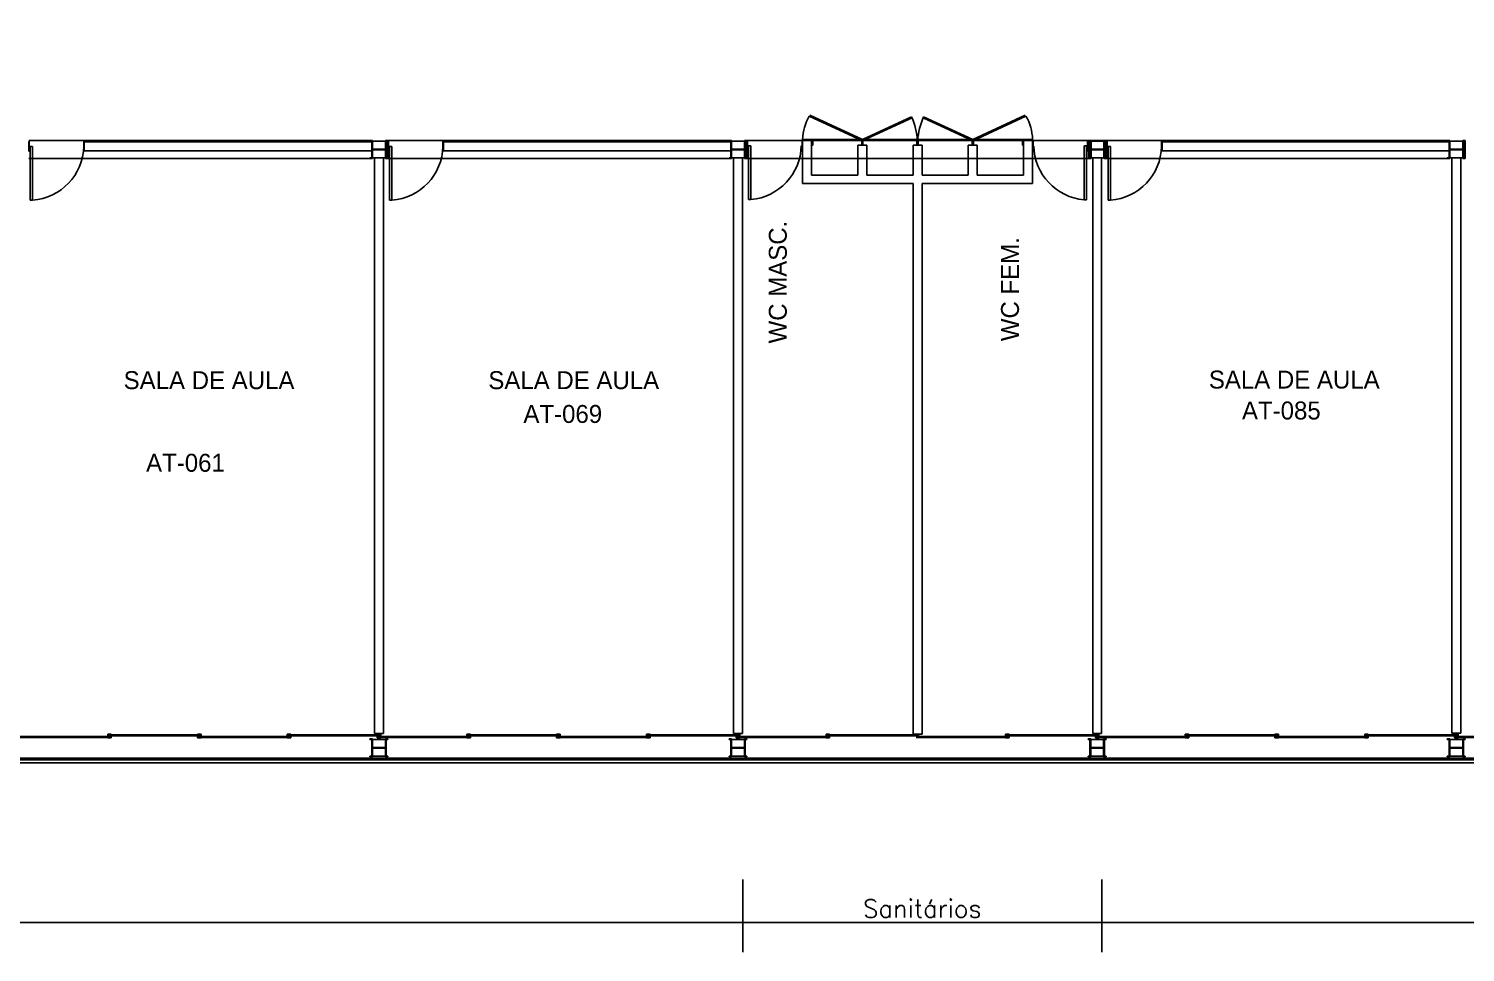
# Model space of a CAD drawing. Header units: millimetres. Extents: x 3281 to 3401, y 1379 to 1410.
# Drawn here: x 3326.39 to 3350.39, y 1379.14 to 1394.57 of the extents above; entities that cross this region are included whole.
import ezdxf
from ezdxf.enums import TextEntityAlignment as Align

# ---------------------------------------------------------------- set-up
doc = ezdxf.new("R2010")
doc.units = ezdxf.units.MM
for name, color, linetype in [('3', 2, 'Continuous'), ('MATRIZ', 2, 'Continuous'), ('MATRIZ-1', 1, 'Continuous'), ('TEXTO-CENTRO-CUSTO', 2, 'Continuous')]:
    doc.layers.add(name, color=color, linetype=linetype)
doc.styles.add('FONTE', font='FONTE.shx', dxfattribs={"height": 0.4})
doc.styles.add('ROMANS', font='simplex.shx', dxfattribs={"height": 0.3})
doc.dimstyles.new('1', dxfattribs={"dimtxt": 0.3, "dimasz": 0.18, "dimexe": 0.5, "dimexo": 1, "dimgap": 0.08, "dimtad": 1, "dimdec": 4, "dimzin": 12, "dimdsep": 46, "dimtxsty": 'ROMANS', "dimblk1": 'NONE', "dimblk2": 'NONE', "dimsah": 1, "dimcen": 0, "dimclrd": 2, "dimclre": 2, "dimclrt": 2, "dimadec": 0, "dimazin": 0, "dimtfac": 1, "dimtdec": 4, "dimtofl": 0, "dimtmove": 2, "dimatfit": 3, "dimldrblk": 'NONE', "dimfxl": 1, "dimtolj": 1, "dimtzin": 4, "dimarcsym": 0})

# ---------------------------------------------------------------- blocks, each defined once
blk = doc.blocks.new('*D25')
at = {"layer": 'DEFPOINTS', "color": 0, "linetype": 'Continuous', "transparency": 16777216}
for p in [(3344.315, 1381.353), (3362.315, 1381.353), (3344.315, 1379.636)]:
    blk.add_point(p, dxfattribs=at)
at = {"layer": 'TEXTO-CENTRO-CUSTO', "color": 2, "linetype": 'Continuous', "lineweight": -2, "transparency": 16777216}
for p, q in [((3344.315, 1380.353), (3344.315, 1379.136)), ((3362.315, 1380.353), (3362.315, 1379.136)), ((3362.315, 1379.636), (3344.315, 1379.636))]:
    blk.add_line(p, q, dxfattribs=at)
at = {"layer": 'TEXTO-CENTRO-CUSTO', "color": 2, "linetype": 'Continuous', "transparency": 16777216, "insert": (3353.315, 1379.866), "char_height": 0.3, "attachment_point": 5, "style": 'ROMANS'}
blk.add_mtext('\\A1;Salas de Aula', dxfattribs=at)
blk = doc.blocks.new('_NONE')
at = {"color": 0, "linetype": 'ByBlock'}
blk.add_circle((0, 0), 0.25, dxfattribs=at)
blk = doc.blocks.new('*D26')
at = {"layer": 'DEFPOINTS', "color": 0, "linetype": 'Continuous', "transparency": 16777216}
for p in [(3338.322, 1381.353), (3344.315, 1381.353), (3338.322, 1379.636)]:
    blk.add_point(p, dxfattribs=at)
at = {"layer": 'TEXTO-CENTRO-CUSTO', "color": 2, "linetype": 'Continuous', "lineweight": -2, "transparency": 16777216}
for p, q in [((3338.322, 1380.353), (3338.322, 1379.136)), ((3344.315, 1380.353), (3344.315, 1379.136)), ((3344.315, 1379.636), (3338.322, 1379.636))]:
    blk.add_line(p, q, dxfattribs=at)
at = {"layer": 'TEXTO-CENTRO-CUSTO', "color": 2, "linetype": 'Continuous', "transparency": 16777216, "insert": (3341.318, 1379.866), "char_height": 0.3, "attachment_point": 5, "style": 'ROMANS'}
blk.add_mtext('\\A1;Sanitários', dxfattribs=at)

msp = doc.modelspace()

# ---------------------------------------------------------------- linework, layer by layer
msp.add_lwpolyline([(3281.08946, 1406.79859), (3401.38888, 1406.79859), (3401.38888, 1382.29859), (3281.08946, 1382.29859)], close=True)
at = {"layer": 'MATRIZ'}
for p, q in [((3340.30691, 1392.69823), (3339.42912, 1393.10332)), ((3339.43958, 1393.12037), (3340.31691, 1392.71555)), ((3341.13799, 1393.09441), (3340.31691, 1392.71555)), ((3340.32691, 1392.69823), (3341.14651, 1393.07646)), ((3342.15201, 1392.69823), (3341.33242, 1393.07646)), ((3341.34093, 1393.09441), (3342.16201, 1392.71555)), ((3343.03934, 1393.12037), (3342.16201, 1392.71555)), ((3342.17201, 1392.69823), (3343.04981, 1393.10332)), ((3326.39339, 1392.52019), (3326.39339, 1392.68019)), ((3326.39839, 1392.68019), (3326.39339, 1392.68019)), ((3326.39839, 1392.52019), (3326.39339, 1392.52019)), ((3326.39839, 1392.52019), (3326.39839, 1392.68019)), ((3326.41392, 1392.60061), (3326.45392, 1392.60061)), ((3326.41392, 1391.70061), (3326.41392, 1392.60061)), ((3326.45392, 1392.60061), (3326.45392, 1391.70061)), ((3327.31329, 1392.68019), (3327.30829, 1392.68019)), ((3327.30829, 1392.52019), (3327.30829, 1392.68019)), ((3327.31329, 1392.52019), (3327.30829, 1392.52019)), ((3327.31329, 1392.52019), (3327.31329, 1392.68019)), ((3327.31727, 1392.67619), (3332.11946, 1392.67619)), ((3327.31727, 1392.67619), (3327.31727, 1392.52619)), ((3327.31727, 1392.52619), (3332.11946, 1392.52619)), ((3332.08946, 1392.68619), (3332.08946, 1392.69819)), ((3332.08946, 1392.69819), (3332.13146, 1392.69819)), ((3332.08946, 1392.68619), (3332.11946, 1392.68619)), ((3332.11946, 1392.68619), (3332.11946, 1392.41019)), ((3332.13146, 1392.69819), (3332.13146, 1392.39819)), ((3332.13146, 1392.68619), (3332.34746, 1392.68619)), ((3332.13146, 1392.55419), (3332.34746, 1392.55419)), ((3332.13146, 1392.54219), (3332.34746, 1392.54219)), ((3332.34746, 1392.69819), (3332.38946, 1392.69819)), ((3332.34746, 1392.69819), (3332.34746, 1392.39819)), ((3332.35946, 1392.68619), (3332.35946, 1392.41019)), ((3332.35946, 1392.68619), (3332.38946, 1392.68619)), ((3332.38946, 1392.68619), (3332.38946, 1392.69819)), ((3332.38946, 1392.68619), (3332.38946, 1392.41019)), ((3332.39493, 1392.52018), (3332.39493, 1392.68018)), ((3332.39993, 1392.68018), (3332.39493, 1392.68018)), ((3332.39993, 1392.52018), (3332.39493, 1392.52018)), ((3332.39993, 1392.52018), (3332.39993, 1392.68018)), ((3332.41546, 1392.60061), (3332.45546, 1392.60061)), ((3332.41546, 1391.70061), (3332.41546, 1392.60061)), ((3332.45546, 1392.60061), (3332.45546, 1391.70061)), ((3333.30983, 1392.52018), (3333.30983, 1392.68018)), ((3333.31483, 1392.68018), (3333.30983, 1392.68018)), ((3333.31483, 1392.52018), (3333.30983, 1392.52018)), ((3333.31483, 1392.52018), (3333.31483, 1392.68018)), ((3333.31983, 1392.52618), (3333.31983, 1392.67618)), ((3338.11946, 1392.67618), (3333.31983, 1392.67618)), ((3338.11946, 1392.52618), (3333.31983, 1392.52618)), ((3338.08946, 1392.68619), (3338.08946, 1392.69819)), ((3338.08946, 1392.69819), (3338.13146, 1392.69819)), ((3338.08946, 1392.68619), (3338.11946, 1392.68619)), ((3338.11946, 1392.68619), (3338.11946, 1392.41019)), ((3338.13146, 1392.69819), (3338.13146, 1392.39819)), ((3338.34746, 1392.68619), (3338.13146, 1392.68619)), ((3338.13146, 1392.55419), (3338.34746, 1392.55419)), ((3338.13146, 1392.54219), (3338.34746, 1392.54219)), ((3338.34746, 1392.69819), (3338.38946, 1392.69819)), ((3338.34746, 1392.69819), (3338.34746, 1392.39819)), ((3338.35946, 1392.68619), (3338.38946, 1392.68619)), ((3338.35946, 1392.68619), (3338.35946, 1392.41019)), ((3338.38946, 1392.68619), (3338.38946, 1392.69819)), ((3338.38946, 1392.68619), (3338.38946, 1392.69819)), ((3338.38946, 1392.68619), (3338.38946, 1392.41019)), ((3338.39446, 1392.52611), (3338.39446, 1392.68611)), ((3338.39946, 1392.68611), (3338.39446, 1392.68611)), ((3338.39946, 1392.52611), (3338.39446, 1392.52611)), ((3338.39946, 1392.52611), (3338.39946, 1392.68611)), ((3338.41502, 1392.61133), (3338.45502, 1392.61133)), ((3338.41502, 1391.71133), (3338.41502, 1392.61133)), ((3338.45502, 1392.61133), (3338.45502, 1391.71133)), ((3339.30936, 1392.5309), (3339.30936, 1392.6909)), ((3339.31436, 1392.6909), (3339.30936, 1392.6909)), ((3339.31436, 1392.5309), (3339.30936, 1392.5309)), ((3339.31436, 1392.5309), (3339.31436, 1392.6909)), ((3339.31936, 1392.69819), (3339.31936, 1392.71819)), ((3340.31391, 1392.71819), (3339.31936, 1392.71819)), ((3339.31936, 1392.69819), (3339.31936, 1391.97819)), ((3339.31936, 1392.69819), (3340.31955, 1392.69819)), ((3339.48936, 1392.69819), (3339.46936, 1392.69819)), ((3339.46936, 1392.62319), (3339.46936, 1392.69819)), ((3339.46936, 1392.66751), (3339.46936, 1392.11751)), ((3339.48936, 1392.62319), (3339.46936, 1392.62319)), ((3339.48936, 1392.69812), (3339.48936, 1392.62319)), ((3340.39191, 1392.62323), (3340.24191, 1392.62322)), ((3340.24191, 1392.11751), (3340.24191, 1392.62322)), ((3340.30691, 1392.69823), (3340.31691, 1392.71555)), ((3340.32691, 1392.69822), (3340.30691, 1392.69822)), ((3340.30691, 1392.62322), (3340.30691, 1392.69822)), ((3340.32691, 1392.62322), (3340.30691, 1392.62322)), ((3340.31391, 1392.69819), (3340.31391, 1392.71819)), ((3340.32691, 1392.69823), (3340.31691, 1392.71555)), ((3341.23646, 1392.71819), (3340.31991, 1392.71819)), ((3340.31991, 1392.69819), (3340.31991, 1392.71819)), ((3341.31446, 1392.69819), (3340.32555, 1392.69819)), ((3340.32691, 1392.69816), (3340.32691, 1392.62322)), ((3340.39191, 1392.11751), (3340.39191, 1392.62323)), ((3341.16446, 1392.69819), (3342.15338, 1392.69819)), ((3341.16446, 1392.62326), (3341.16446, 1392.11958)), ((3341.31446, 1392.62326), (3341.16446, 1392.62326)), ((3341.24946, 1392.69826), (3341.22946, 1392.69826)), ((3341.22946, 1392.62326), (3341.22946, 1392.69826)), ((3341.24946, 1392.62326), (3341.22946, 1392.62326)), ((3341.23646, 1392.69822), (3341.23646, 1392.71822)), ((3341.24246, 1392.69822), (3341.24246, 1392.71822)), ((3341.24246, 1392.71819), (3342.15901, 1392.71819)), ((3341.24946, 1392.69819), (3341.24946, 1392.62326)), ((3341.31446, 1392.62326), (3341.31446, 1392.11758)), ((3342.08701, 1392.62323), (3342.23701, 1392.62322)), ((3342.08701, 1392.11751), (3342.08701, 1392.62323)), ((3342.15201, 1392.69823), (3342.16201, 1392.71555)), ((3342.17201, 1392.69816), (3342.15201, 1392.69816)), ((3342.15201, 1392.62316), (3342.15201, 1392.69816)), ((3342.17201, 1392.62316), (3342.15201, 1392.62316)), ((3342.15901, 1392.69819), (3342.15901, 1392.71819)), ((3343.15957, 1392.69819), (3342.15938, 1392.69819)), ((3342.17201, 1392.69823), (3342.16201, 1392.71555)), ((3342.16501, 1392.69819), (3342.16501, 1392.71819)), ((3342.16501, 1392.71819), (3343.15957, 1392.71819)), ((3342.17201, 1392.69809), (3342.17201, 1392.62316)), ((3342.23701, 1392.11751), (3342.23701, 1392.62322)), ((3343.00957, 1392.69822), (3342.98957, 1392.69822)), ((3342.98957, 1392.62322), (3342.98957, 1392.69822)), ((3343.00957, 1392.62322), (3342.98957, 1392.62322)), ((3343.00957, 1392.69815), (3343.00957, 1392.62322)), ((3343.00957, 1392.66751), (3343.00957, 1392.11751)), ((3343.15957, 1392.71819), (3343.15957, 1391.97819)), ((3343.16457, 1392.52648), (3343.16457, 1392.68648)), ((3343.16457, 1392.68648), (3343.16957, 1392.68648)), ((3343.16457, 1392.52648), (3343.16957, 1392.52648)), ((3343.16957, 1392.52648), (3343.16957, 1392.68648)), ((3344.02118, 1392.60691), (3344.02118, 1391.70691)), ((3344.06118, 1392.60691), (3344.02118, 1392.60691)), ((3344.06118, 1391.70691), (3344.06118, 1392.60691)), ((3344.07946, 1392.52648), (3344.07946, 1392.68648)), ((3344.07946, 1392.68648), (3344.08446, 1392.68648)), ((3344.07946, 1392.52648), (3344.08446, 1392.52648)), ((3344.08446, 1392.52648), (3344.08446, 1392.68648)), ((3344.39506, 1392.69819), (3344.09506, 1392.69819)), ((3344.13706, 1392.69819), (3344.09506, 1392.69819)), ((3344.09506, 1392.68619), (3344.09506, 1392.69819)), ((3344.09506, 1392.69819), (3344.09506, 1392.41019)), ((3344.12506, 1392.68619), (3344.09506, 1392.68619)), ((3344.12506, 1392.68619), (3344.12506, 1392.41019)), ((3344.13706, 1392.69819), (3344.13706, 1392.39819)), ((3344.13706, 1392.68619), (3344.35306, 1392.68619)), ((3344.35306, 1392.55419), (3344.13706, 1392.55419)), ((3344.35306, 1392.54219), (3344.13706, 1392.54219)), ((3344.35306, 1392.69819), (3344.35306, 1392.39819)), ((3344.39506, 1392.69819), (3344.35306, 1392.69819)), ((3344.36506, 1392.68619), (3344.36506, 1392.41019)), ((3344.39506, 1392.68619), (3344.36506, 1392.68619)), ((3344.39506, 1392.68619), (3344.39506, 1392.69819)), ((3344.39506, 1392.68619), (3344.39506, 1392.39819)), ((3344.40052, 1392.52018), (3344.40052, 1392.68018)), ((3344.40552, 1392.68018), (3344.40052, 1392.68018)), ((3344.40552, 1392.52018), (3344.40052, 1392.52018)), ((3344.40552, 1392.52018), (3344.40552, 1392.68018)), ((3344.42105, 1392.60061), (3344.46105, 1392.60061)), ((3344.42105, 1391.70061), (3344.42105, 1392.60061)), ((3344.46105, 1392.60061), (3344.46105, 1391.70061)), ((3345.32042, 1392.68018), (3345.31542, 1392.68018)), ((3345.31542, 1392.52018), (3345.31542, 1392.68018)), ((3345.32042, 1392.52018), (3345.31542, 1392.52018)), ((3345.32042, 1392.52018), (3345.32042, 1392.68018)), ((3350.11946, 1392.67619), (3345.32542, 1392.67619)), ((3345.32542, 1392.52619), (3345.32542, 1392.67619)), ((3350.11946, 1392.52619), (3345.32542, 1392.52619)), ((3350.08946, 1392.69818), (3350.13146, 1392.69818)), ((3350.08946, 1392.68618), (3350.08946, 1392.69818)), ((3350.08946, 1392.68618), (3350.11946, 1392.68618)), ((3350.11946, 1392.68618), (3350.11946, 1392.41018)), ((3350.13146, 1392.69818), (3350.13146, 1392.39818)), ((3350.13146, 1392.68618), (3350.34746, 1392.68618)), ((3350.13146, 1392.55418), (3350.34746, 1392.55418)), ((3350.13146, 1392.54218), (3350.34746, 1392.54218)), ((3350.34746, 1392.69818), (3350.34746, 1392.39818)), ((3350.34746, 1392.69818), (3350.38946, 1392.69818)), ((3350.35946, 1392.68618), (3350.35946, 1392.41018)), ((3350.35946, 1392.68618), (3350.38946, 1392.68618)), ((3350.38946, 1392.68618), (3350.38946, 1392.69818)), ((3350.38946, 1392.68618), (3350.38946, 1392.41018)), ((3332.08946, 1392.39819), (3332.08946, 1392.41019)), ((3332.11946, 1392.41019), (3332.08946, 1392.41019)), ((3332.08946, 1392.39819), (3332.08946, 1392.41019)), ((3332.13146, 1392.39819), (3332.08946, 1392.39819)), ((3332.13146, 1392.39819), (3332.08946, 1392.39819)), ((3332.13146, 1392.41019), (3332.34746, 1392.41019)), ((3332.16446, 1392.41019), (3332.16446, 1382.79307)), ((3332.31446, 1382.79307), (3332.31446, 1392.41019)), ((3332.38946, 1392.39819), (3332.34746, 1392.39819)), ((3332.38946, 1392.41019), (3332.35946, 1392.41019)), ((3332.38946, 1392.39819), (3332.38946, 1392.41019)), ((3338.11946, 1392.41019), (3338.08946, 1392.41019)), ((3338.08946, 1392.39819), (3338.08946, 1392.41019)), ((3338.13146, 1392.39819), (3338.08946, 1392.39819)), ((3338.34746, 1392.41019), (3338.13146, 1392.41019)), ((3338.16446, 1392.41019), (3338.16446, 1382.79307)), ((3338.31446, 1382.79307), (3338.31446, 1392.41019)), ((3338.38946, 1392.39819), (3338.34746, 1392.39819)), ((3338.38946, 1392.41019), (3338.35946, 1392.41019)), ((3338.38946, 1392.39819), (3338.38946, 1392.41019)), ((3344.09506, 1392.39819), (3344.09506, 1392.41019)), ((3344.09506, 1392.41019), (3344.12506, 1392.41019)), ((3344.13706, 1392.39819), (3344.09506, 1392.39819)), ((3344.13706, 1392.41019), (3344.35306, 1392.41019)), ((3344.16446, 1392.41019), (3344.16446, 1382.79307)), ((3344.31446, 1382.79307), (3344.31446, 1392.41019)), ((3344.35306, 1392.39819), (3344.39506, 1392.39819)), ((3344.36506, 1392.41019), (3344.39506, 1392.41019)), ((3344.39506, 1392.39819), (3344.39506, 1392.41019)), ((3350.08946, 1392.39818), (3350.08946, 1392.41018)), ((3350.11946, 1392.41018), (3350.08946, 1392.41018)), ((3350.13146, 1392.39818), (3350.08946, 1392.39818)), ((3350.13146, 1392.41018), (3350.34746, 1392.41018)), ((3350.16446, 1392.41018), (3350.16446, 1382.794)), ((3350.31446, 1382.794), (3350.31446, 1392.41018)), ((3350.38946, 1392.39818), (3350.34746, 1392.39818)), ((3350.38946, 1392.41018), (3350.35946, 1392.41018)), ((3350.38946, 1392.39818), (3350.38946, 1392.41018)), ((3340.24191, 1392.11751), (3339.46936, 1392.11751)), ((3341.16446, 1392.11751), (3340.39191, 1392.11751)), ((3341.31446, 1392.11751), (3342.08701, 1392.11751)), ((3342.23701, 1392.11751), (3343.00957, 1392.11751)), ((3339.31936, 1391.97819), (3341.16446, 1391.97819)), ((3341.16446, 1391.97819), (3341.16446, 1382.77724)), ((3341.31446, 1382.77724), (3341.31446, 1391.97819)), ((3341.31446, 1391.97819), (3343.15957, 1391.97819)), ((3326.45392, 1391.70061), (3326.41392, 1391.70061)), ((3332.45546, 1391.70061), (3332.41546, 1391.70061)), ((3338.45502, 1391.71133), (3338.41502, 1391.71133)), ((3344.02118, 1391.70691), (3344.06118, 1391.70691)), ((3344.46105, 1391.70061), (3344.42105, 1391.70061)), ((3332.16446, 1382.79307), (3332.31446, 1382.79307)), ((3338.31446, 1382.79307), (3338.16446, 1382.79307)), ((3341.16446, 1382.77724), (3341.31446, 1382.77724)), ((3344.16446, 1382.79307), (3344.31446, 1382.79307)), ((3350.16446, 1382.794), (3350.31446, 1382.794))]:
    msp.add_line(p, q, dxfattribs=at)
for centre, radius, start, end in [((3340.13136, 1392.69819), 0.81225, 149.942267, 178.589059), ((3340.17365, 1392.6444), 1.06418, 2.901029, 25.016171), ((3342.30528, 1392.6444), 1.06418, 154.983829, 177.098971), ((3342.34757, 1392.69819), 0.81225, 1.410941, 30.057733), ((3326.38447, 1392.62208), 0.92408, 274.310497, 358.642288), ((3332.386, 1392.62208), 0.92408, 274.310497, 358.642288), ((3338.37013, 1392.63367), 0.92624, 275.258505, 358.591344), ((3344.10607, 1392.62925), 0.92624, 181.408656, 264.741495), ((3344.3916, 1392.62208), 0.92408, 274.310497, 358.642288)]:
    msp.add_arc(centre, radius, start, end, dxfattribs=at)
at = {"layer": 'MATRIZ-1'}
for p, q in [((3326.38946, 1392.6982), (3332.08946, 1392.6982)), ((3338.08946, 1392.69819), (3332.38946, 1392.69819)), ((3338.38946, 1392.69819), (3344.09506, 1392.69819)), ((3350.08946, 1392.69819), (3344.39506, 1392.69819)), ((3326.38946, 1392.3982), (3332.08946, 1392.3982)), ((3338.08946, 1392.39819), (3332.38946, 1392.39819)), ((3338.38946, 1392.39819), (3344.09506, 1392.39819)), ((3350.08946, 1392.39819), (3344.39506, 1392.39819)), ((3327.76246, 1382.7406), (3326.21646, 1382.7406)), ((3327.76246, 1382.7246), (3326.21646, 1382.7246)), ((3327.70946, 1382.7776), (3327.70946, 1382.7476)), ((3327.76946, 1382.7776), (3327.70946, 1382.7776)), ((3327.70946, 1382.7476), (3327.76946, 1382.7476)), ((3327.76946, 1382.7176), (3327.70946, 1382.7176)), ((3329.26246, 1382.7706), (3327.71646, 1382.7706)), ((3327.71646, 1382.7546), (3327.71646, 1382.7706)), ((3329.26246, 1382.7546), (3327.71646, 1382.7546)), ((3327.76246, 1382.7406), (3327.76246, 1382.7246)), ((3327.76946, 1382.7476), (3327.76946, 1382.7176)), ((3329.20946, 1382.7776), (3329.26946, 1382.7776)), ((3329.20946, 1382.7476), (3329.20946, 1382.7176)), ((3329.26946, 1382.7476), (3329.20946, 1382.7476)), ((3329.20946, 1382.7176), (3329.26946, 1382.7176)), ((3330.76246, 1382.7406), (3329.21646, 1382.7406)), ((3329.21646, 1382.7406), (3329.21646, 1382.7246)), ((3330.76246, 1382.7246), (3329.21646, 1382.7246)), ((3329.26246, 1382.7546), (3329.26246, 1382.7706)), ((3329.26946, 1382.7776), (3329.26946, 1382.7476)), ((3330.70946, 1382.7776), (3330.70946, 1382.7476)), ((3330.76946, 1382.7776), (3330.70946, 1382.7776)), ((3330.70946, 1382.7476), (3330.76946, 1382.7476)), ((3330.76946, 1382.7176), (3330.70946, 1382.7176)), ((3332.26246, 1382.7706), (3330.71646, 1382.7706)), ((3330.71646, 1382.7546), (3330.71646, 1382.7706)), ((3332.26246, 1382.7546), (3330.71646, 1382.7546)), ((3330.76246, 1382.7406), (3330.76246, 1382.7246)), ((3330.76946, 1382.7476), (3330.76946, 1382.7176)), ((3332.08946, 1382.69093), (3332.08946, 1382.70293)), ((3332.08946, 1382.70293), (3332.13146, 1382.70293)), ((3332.08946, 1382.69093), (3332.11946, 1382.69093)), ((3332.11946, 1382.69093), (3332.11946, 1382.41493)), ((3332.13146, 1382.70293), (3332.13146, 1382.40293)), ((3332.13146, 1382.69093), (3332.34746, 1382.69093)), ((3332.20946, 1382.7776), (3332.26946, 1382.7776)), ((3332.20946, 1382.7476), (3332.20946, 1382.7176)), ((3332.26946, 1382.7476), (3332.20946, 1382.7476)), ((3332.20946, 1382.7176), (3332.26946, 1382.7176)), ((3332.21646, 1382.7406), (3332.21646, 1382.7246)), ((3332.21646, 1382.7406), (3332.21646, 1382.7246)), ((3333.76246, 1382.7406), (3332.21646, 1382.7406)), ((3333.76246, 1382.7246), (3332.21646, 1382.7246)), ((3332.26246, 1382.7546), (3332.26246, 1382.7706)), ((3332.26946, 1382.7776), (3332.26946, 1382.7476)), ((3332.34746, 1382.70293), (3332.34746, 1382.40293)), ((3332.34746, 1382.70293), (3332.38946, 1382.70293)), ((3332.35946, 1382.69093), (3332.35946, 1382.41493)), ((3332.35946, 1382.69093), (3332.38946, 1382.69093)), ((3332.38946, 1382.69093), (3332.38946, 1382.70293)), ((3333.70946, 1382.7776), (3333.70946, 1382.7476)), ((3333.76946, 1382.7776), (3333.70946, 1382.7776)), ((3333.70946, 1382.7476), (3333.76946, 1382.7476)), ((3333.76946, 1382.7176), (3333.70946, 1382.7176)), ((3333.71646, 1382.7546), (3333.71646, 1382.7706)), ((3335.26246, 1382.7706), (3333.71646, 1382.7706)), ((3335.26246, 1382.7546), (3333.71646, 1382.7546)), ((3333.76246, 1382.7406), (3333.76246, 1382.7246)), ((3333.76946, 1382.7476), (3333.76946, 1382.7176)), ((3335.20946, 1382.7776), (3335.26946, 1382.7776)), ((3335.20946, 1382.7476), (3335.20946, 1382.7176)), ((3335.26946, 1382.7476), (3335.20946, 1382.7476)), ((3335.20946, 1382.7176), (3335.26946, 1382.7176)), ((3336.76246, 1382.7406), (3335.21646, 1382.7406)), ((3335.21646, 1382.7406), (3335.21646, 1382.7246)), ((3336.76246, 1382.7246), (3335.21646, 1382.7246)), ((3335.26246, 1382.7546), (3335.26246, 1382.7706)), ((3335.26946, 1382.7776), (3335.26946, 1382.7476)), ((3336.70946, 1382.7776), (3336.70946, 1382.7476)), ((3336.76946, 1382.7776), (3336.70946, 1382.7776)), ((3336.70946, 1382.7476), (3336.76946, 1382.7476)), ((3336.76946, 1382.7176), (3336.70946, 1382.7176)), ((3338.26246, 1382.7706), (3336.71646, 1382.7706)), ((3336.71646, 1382.7546), (3336.71646, 1382.7706)), ((3338.26246, 1382.7546), (3336.71646, 1382.7546)), ((3336.76246, 1382.7406), (3336.76246, 1382.7246)), ((3336.76946, 1382.7476), (3336.76946, 1382.7176)), ((3338.08946, 1382.69093), (3338.08946, 1382.70293)), ((3338.08946, 1382.70293), (3338.13146, 1382.70293)), ((3338.08946, 1382.69093), (3338.11946, 1382.69093)), ((3338.11946, 1382.69093), (3338.11946, 1382.41493)), ((3338.13146, 1382.70293), (3338.13146, 1382.40293)), ((3338.13146, 1382.69093), (3338.34746, 1382.69093)), ((3338.20946, 1382.7776), (3338.26946, 1382.7776)), ((3338.20946, 1382.7776), (3338.26946, 1382.7776)), ((3338.20946, 1382.7476), (3338.20946, 1382.7176)), ((3338.26946, 1382.7476), (3338.20946, 1382.7476)), ((3338.20946, 1382.7476), (3338.20946, 1382.7176)), ((3338.26946, 1382.7476), (3338.20946, 1382.7476)), ((3338.20946, 1382.7176), (3338.26946, 1382.7176)), ((3338.20946, 1382.7176), (3338.26946, 1382.7176)), ((3338.21646, 1382.7406), (3338.21646, 1382.7246)), ((3338.21646, 1382.7406), (3338.21646, 1382.7246)), ((3338.21646, 1382.7406), (3338.21646, 1382.7246)), ((3338.21646, 1382.7406), (3338.21646, 1382.7246)), ((3339.76246, 1382.7406), (3338.21646, 1382.7406)), ((3339.76246, 1382.7406), (3338.21646, 1382.7406)), ((3339.76246, 1382.7246), (3338.21646, 1382.7246)), ((3339.76246, 1382.7246), (3338.21646, 1382.7246)), ((3338.26246, 1382.7546), (3338.26246, 1382.7706)), ((3338.26246, 1382.7546), (3338.26246, 1382.7706)), ((3338.26946, 1382.7776), (3338.26946, 1382.7476)), ((3338.26946, 1382.7776), (3338.26946, 1382.7476)), ((3338.34746, 1382.70293), (3338.34746, 1382.40293)), ((3338.34746, 1382.70293), (3338.38946, 1382.70293)), ((3338.35946, 1382.69093), (3338.35946, 1382.41493)), ((3338.35946, 1382.69093), (3338.38946, 1382.69093)), ((3338.38946, 1382.69093), (3338.38946, 1382.70293)), ((3339.70946, 1382.7776), (3339.70946, 1382.7476)), ((3339.76946, 1382.7776), (3339.70946, 1382.7776)), ((3339.70946, 1382.7776), (3339.70946, 1382.7476)), ((3339.76946, 1382.7776), (3339.70946, 1382.7776)), ((3339.70946, 1382.7476), (3339.76946, 1382.7476)), ((3339.70946, 1382.7476), (3339.76946, 1382.7476)), ((3339.76946, 1382.7176), (3339.70946, 1382.7176)), ((3339.76946, 1382.7176), (3339.70946, 1382.7176)), ((3339.71646, 1382.7546), (3339.71646, 1382.7706)), ((3339.71646, 1382.7546), (3339.71646, 1382.7706)), ((3341.26246, 1382.7706), (3339.71646, 1382.7706)), ((3341.26246, 1382.7706), (3339.71646, 1382.7706)), ((3341.26246, 1382.7546), (3339.71646, 1382.7546)), ((3341.26246, 1382.7546), (3339.71646, 1382.7546)), ((3339.76246, 1382.7406), (3339.76246, 1382.7246)), ((3339.76246, 1382.7406), (3339.76246, 1382.7246)), ((3339.76946, 1382.7476), (3339.76946, 1382.7176)), ((3339.76946, 1382.7476), (3339.76946, 1382.7176)), ((3342.76246, 1382.7406), (3341.21646, 1382.7406)), ((3342.76246, 1382.7406), (3341.21646, 1382.7406)), ((3342.76246, 1382.7246), (3341.21646, 1382.7246)), ((3342.76246, 1382.7246), (3341.21646, 1382.7246)), ((3341.22446, 1382.77343), (3341.25446, 1382.77343)), ((3341.22446, 1382.77043), (3341.22446, 1382.77343)), ((3341.22446, 1382.77043), (3341.25146, 1382.77043)), ((3341.22446, 1382.76043), (3341.25146, 1382.76043)), ((3341.22446, 1382.75743), (3341.22446, 1382.76043)), ((3341.22446, 1382.75743), (3341.25446, 1382.75743)), ((3341.22446, 1382.75243), (3341.22446, 1382.73643)), ((3341.22446, 1382.75243), (3341.25446, 1382.75243)), ((3341.22446, 1382.73643), (3341.25446, 1382.73643)), ((3341.22746, 1382.74943), (3341.22746, 1382.73943)), ((3341.22746, 1382.74943), (3341.25446, 1382.74943)), ((3341.22746, 1382.73943), (3341.25446, 1382.73943)), ((3341.22946, 1382.74743), (3341.22946, 1382.74143)), ((3341.24946, 1382.76243), (3341.24946, 1382.76843)), ((3341.25146, 1382.76043), (3341.25146, 1382.77043)), ((3341.25446, 1382.75743), (3341.25446, 1382.77343)), ((3341.25446, 1382.75243), (3341.25446, 1382.74943)), ((3341.25446, 1382.73943), (3341.25446, 1382.73643)), ((3342.70946, 1382.7776), (3342.70946, 1382.7476)), ((3342.76946, 1382.7776), (3342.70946, 1382.7776)), ((3342.70946, 1382.7776), (3342.70946, 1382.7476)), ((3342.76946, 1382.7776), (3342.70946, 1382.7776)), ((3342.70946, 1382.7476), (3342.76946, 1382.7476)), ((3342.70946, 1382.7476), (3342.76946, 1382.7476)), ((3342.76946, 1382.7176), (3342.70946, 1382.7176)), ((3342.76946, 1382.7176), (3342.70946, 1382.7176)), ((3344.26246, 1382.7706), (3342.71646, 1382.7706)), ((3344.26246, 1382.7706), (3342.71646, 1382.7706)), ((3342.71646, 1382.7546), (3342.71646, 1382.7706)), ((3342.71646, 1382.7546), (3342.71646, 1382.7706)), ((3344.26246, 1382.7546), (3342.71646, 1382.7546)), ((3344.26246, 1382.7546), (3342.71646, 1382.7546)), ((3342.76246, 1382.7406), (3342.76246, 1382.7246)), ((3342.76246, 1382.7406), (3342.76246, 1382.7246)), ((3342.76946, 1382.7476), (3342.76946, 1382.7176)), ((3342.76946, 1382.7476), (3342.76946, 1382.7176)), ((3344.08946, 1382.69093), (3344.08946, 1382.70293)), ((3344.08946, 1382.70293), (3344.13146, 1382.70293)), ((3344.08946, 1382.69093), (3344.11946, 1382.69093)), ((3344.11946, 1382.69093), (3344.11946, 1382.41493)), ((3344.13146, 1382.70293), (3344.13146, 1382.40293)), ((3344.13146, 1382.69093), (3344.34746, 1382.69093)), ((3344.20946, 1382.7776), (3344.26946, 1382.7776)), ((3344.20946, 1382.7476), (3344.20946, 1382.7176)), ((3344.26946, 1382.7476), (3344.20946, 1382.7476)), ((3344.20946, 1382.7176), (3344.26946, 1382.7176)), ((3345.76246, 1382.7406), (3344.21646, 1382.7406)), ((3344.21646, 1382.7406), (3344.21646, 1382.7246)), ((3344.21646, 1382.7406), (3344.21646, 1382.7246)), ((3345.76246, 1382.7246), (3344.21646, 1382.7246)), ((3344.26246, 1382.7546), (3344.26246, 1382.7706)), ((3344.26946, 1382.7776), (3344.26946, 1382.7476)), ((3344.34746, 1382.70293), (3344.34746, 1382.40293)), ((3344.34746, 1382.70293), (3344.38946, 1382.70293)), ((3344.35946, 1382.69093), (3344.35946, 1382.41493)), ((3344.35946, 1382.69093), (3344.38946, 1382.69093)), ((3344.38946, 1382.69093), (3344.38946, 1382.70293)), ((3345.70946, 1382.7776), (3345.70946, 1382.7476)), ((3345.76946, 1382.7776), (3345.70946, 1382.7776)), ((3345.70946, 1382.7476), (3345.76946, 1382.7476)), ((3345.76946, 1382.7176), (3345.70946, 1382.7176)), ((3347.26246, 1382.7706), (3345.71646, 1382.7706)), ((3345.71646, 1382.7546), (3345.71646, 1382.7706)), ((3347.26246, 1382.7546), (3345.71646, 1382.7546)), ((3345.76246, 1382.7406), (3345.76246, 1382.7246)), ((3345.76946, 1382.7476), (3345.76946, 1382.7176)), ((3347.20946, 1382.7776), (3347.26946, 1382.7776)), ((3347.20946, 1382.7476), (3347.20946, 1382.7176)), ((3347.26946, 1382.7476), (3347.20946, 1382.7476)), ((3347.20946, 1382.7176), (3347.26946, 1382.7176)), ((3347.21646, 1382.7406), (3347.21646, 1382.7246)), ((3348.76246, 1382.7406), (3347.21646, 1382.7406)), ((3348.76246, 1382.7246), (3347.21646, 1382.7246)), ((3347.26246, 1382.7546), (3347.26246, 1382.7706)), ((3347.26946, 1382.7776), (3347.26946, 1382.7476)), ((3348.70946, 1382.7776), (3348.70946, 1382.7476)), ((3348.76946, 1382.7776), (3348.70946, 1382.7776)), ((3348.70946, 1382.7476), (3348.76946, 1382.7476)), ((3348.76946, 1382.7176), (3348.70946, 1382.7176)), ((3350.26246, 1382.7706), (3348.71646, 1382.7706)), ((3348.71646, 1382.7546), (3348.71646, 1382.7706)), ((3350.26246, 1382.7546), (3348.71646, 1382.7546)), ((3348.76246, 1382.7406), (3348.76246, 1382.7246)), ((3348.76946, 1382.7476), (3348.76946, 1382.7176)), ((3350.08946, 1382.69093), (3350.08946, 1382.70293)), ((3350.08946, 1382.70293), (3350.13146, 1382.70293)), ((3350.08946, 1382.69093), (3350.11946, 1382.69093)), ((3350.11946, 1382.69093), (3350.11946, 1382.41493)), ((3350.13146, 1382.70293), (3350.13146, 1382.40293)), ((3350.13146, 1382.69093), (3350.34746, 1382.69093)), ((3350.20946, 1382.7776), (3350.26946, 1382.7776)), ((3350.20946, 1382.7476), (3350.20946, 1382.7176)), ((3350.26946, 1382.7476), (3350.20946, 1382.7476)), ((3350.20946, 1382.7176), (3350.26946, 1382.7176)), ((3351.76246, 1382.7406), (3350.21646, 1382.7406)), ((3350.21646, 1382.7406), (3350.21646, 1382.7246)), ((3350.21646, 1382.7406), (3350.21646, 1382.7246)), ((3351.76246, 1382.7246), (3350.21646, 1382.7246)), ((3350.26246, 1382.7546), (3350.26246, 1382.7706)), ((3350.26946, 1382.7776), (3350.26946, 1382.7476)), ((3350.34746, 1382.70293), (3350.38946, 1382.70293)), ((3350.34746, 1382.70293), (3350.34746, 1382.40293)), ((3350.35946, 1382.69093), (3350.35946, 1382.41493)), ((3350.35946, 1382.69093), (3350.38946, 1382.69093)), ((3350.38946, 1382.69093), (3350.38946, 1382.70293)), ((3332.08946, 1382.40293), (3332.08946, 1382.41493)), ((3332.11946, 1382.41493), (3332.08946, 1382.41493)), ((3332.13146, 1382.40293), (3332.08946, 1382.40293)), ((3332.13146, 1382.55893), (3332.34746, 1382.55893)), ((3332.13146, 1382.54693), (3332.34746, 1382.54693)), ((3332.13146, 1382.41493), (3332.34746, 1382.41493)), ((3332.38946, 1382.40293), (3332.34746, 1382.40293)), ((3332.38946, 1382.41493), (3332.35946, 1382.41493)), ((3332.38946, 1382.40293), (3332.38946, 1382.41493)), ((3338.08946, 1382.40293), (3338.08946, 1382.41493)), ((3338.11946, 1382.41493), (3338.08946, 1382.41493)), ((3338.13146, 1382.40293), (3338.08946, 1382.40293)), ((3338.13146, 1382.55893), (3338.34746, 1382.55893)), ((3338.13146, 1382.54693), (3338.34746, 1382.54693)), ((3338.13146, 1382.41493), (3338.34746, 1382.41493)), ((3338.38946, 1382.40293), (3338.34746, 1382.40293)), ((3338.38946, 1382.41493), (3338.35946, 1382.41493)), ((3338.38946, 1382.40293), (3338.38946, 1382.41493)), ((3344.08946, 1382.40293), (3344.08946, 1382.41493)), ((3344.11946, 1382.41493), (3344.08946, 1382.41493)), ((3344.13146, 1382.40293), (3344.08946, 1382.40293)), ((3344.13146, 1382.55893), (3344.34746, 1382.55893)), ((3344.13146, 1382.54693), (3344.34746, 1382.54693)), ((3344.13146, 1382.41493), (3344.34746, 1382.41493)), ((3344.38946, 1382.40293), (3344.34746, 1382.40293)), ((3344.38946, 1382.41493), (3344.35946, 1382.41493)), ((3344.38946, 1382.40293), (3344.38946, 1382.41493)), ((3350.11946, 1382.41493), (3350.08946, 1382.41493)), ((3350.08946, 1382.40293), (3350.08946, 1382.41493)), ((3350.13146, 1382.40293), (3350.08946, 1382.40293)), ((3350.13146, 1382.55893), (3350.34746, 1382.55893)), ((3350.13146, 1382.54693), (3350.34746, 1382.54693)), ((3350.13146, 1382.41493), (3350.34746, 1382.41493)), ((3350.38946, 1382.40293), (3350.34746, 1382.40293)), ((3350.38946, 1382.41493), (3350.35946, 1382.41493)), ((3350.38946, 1382.40293), (3350.38946, 1382.41493)), ((3363.73837, 1382.37859), (3281.08888, 1382.37859)), ((3363.73837, 1382.34859), (3281.08888, 1382.34859)), ((3401.38888, 1382.29859), (3281.08946, 1382.29859))]:
    msp.add_line(p, q, dxfattribs=at)
at = {"layer": 'TEXTO-CENTRO-CUSTO', "color": 2, "linetype": 'ByBlock'}
for p, q in [((3338.32184, 1380.35293), (3338.32184, 1379.13595)), ((3338.32184, 1379.63595), (3290.16712, 1379.63595))]:
    msp.add_line(p, q, dxfattribs=at)

# ---------------------------------------------------------------- texts
at = {"layer": '3', "style": 'FONTE'}
for s, p in [('WC MASC.', (3339.05419, 1391.35846)), ('WC FEM.', (3342.93305, 1391.08393))]:
    msp.add_text(s, height=0.3, rotation=90, dxfattribs=at).set_placement(p, align=Align.RIGHT)
for s, p in [('SALA DE AULA', (3330.82881, 1388.54458)), ('SALA DE AULA', (3336.92192, 1388.54458)), ('SALA DE AULA', (3348.95953, 1388.55482)), ('AT-069', (3335.96946, 1387.97991)), ('AT-085', (3347.97445, 1388.03778)), ('AT-061', (3329.66573, 1387.16377))]:
    msp.add_text(s, height=0.3, dxfattribs=at).set_placement(p, align=Align.RIGHT)

# ---------------------------------------------------------------- dimensions: what is measured, and where the dimension line sits
at = {"layer": 'TEXTO-CENTRO-CUSTO', "linetype": 'Continuous'}
for base, p1, p2, text, picture, middle in [((3338.32184, 1379.63595), (3344.31488, 1381.35293), (3338.32184, 1381.35293), 'Sanitários', '*D26', (3341.31836, 1379.86595)), ((3344.31488, 1379.63595), (3362.31456, 1381.35293), (3344.31488, 1381.35293), 'Salas de Aula', '*D25', (3353.31472, 1379.86595))]:
    dim = msp.add_linear_dim(base=base, p1=p1, p2=p2, angle=180, text=text, dimstyle='1', dxfattribs=at)
    dim.commit()
    dim.dimension.update_dxf_attribs({"geometry": picture, "text_midpoint": middle})

doc.saveas('drawing.dxf')
